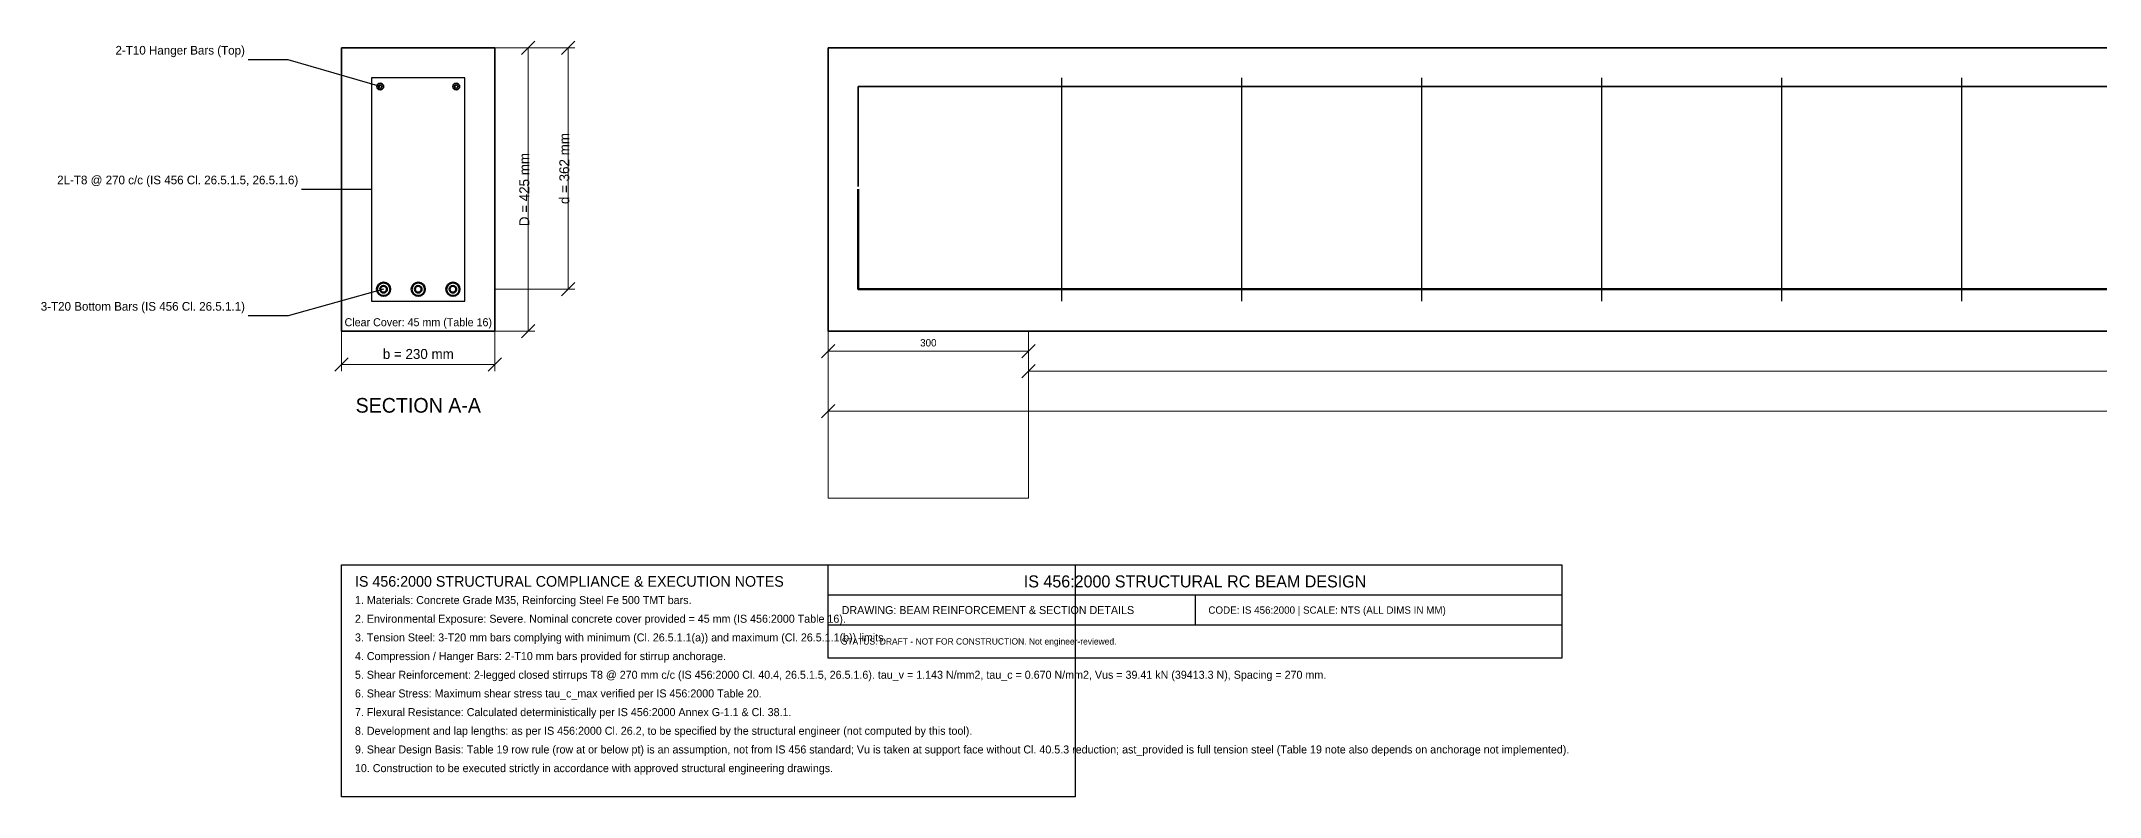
# Model space of a CAD drawing. Header units: millimetres. Extents: x -451 to 5840, y -698 to 496.
# Drawn here: x -451 to 2637, y -698 to 435 of the extents above; entities that cross this region are included whole.
import ezdxf
from ezdxf.enums import TextEntityAlignment as Align

# ---------------------------------------------------------------- set-up
doc = ezdxf.new("R2010")
doc.units = ezdxf.units.MM
for name, color, linetype, lineweight in [('ANNOTATIONS', 6, 'Continuous', 25), ('DIMENSIONS', 2, 'Continuous', 18), ('HATCH', 8, 'Continuous', 13), ('OUTLINE', 7, 'Continuous', 35), ('REBAR_MAIN', 1, 'Continuous', 50), ('REBAR_TOP', 3, 'Continuous', 35), ('STIRRUPS', 4, 'Continuous', 25), ('TITLE_BLOCK', 5, 'Continuous', 25)]:
    doc.layers.add(name, color=color, linetype=linetype, lineweight=lineweight)

msp = doc.modelspace()

# ---------------------------------------------------------------- linework, layer by layer
at = {"layer": 'ANNOTATIONS'}
for p, q in [((-80, 407), (-140, 407)), ((58, 367), (-80, 407)), ((45, 212.5), (-60, 212.5)), ((63, 63), (-80, 23)), ((-80, 23), (-140, 23))]:
    msp.add_line(p, q, dxfattribs=at)
at = {"layer": 'DIMENSIONS'}
for p, q in [((270, 415), (290, 435)), ((330, 415), (350, 435)), ((230, 425), (290, 425)), ((230, 425), (350, 425)), ((280, 0), (280, 425)), ((340, 63), (340, 425)), ((230, 63), (350, 63)), ((330, 53), (350, 73)), ((0, 0), (0, -60)), ((230, 0), (230, -60)), ((230, 0), (290, 0)), ((270, -10), (290, 10)), ((730, 0), (730, -130)), ((730, 0), (730, -40)), ((1030, 0), (1030, -70)), ((1030, 0), (1030, -40)), ((720, -40), (740, -20)), ((730, -30), (1030, -30)), ((1020, -40), (1040, -20)), ((-10, -60), (10, -40)), ((0, -50), (230, -50)), ((220, -60), (240, -40)), ((1020, -70), (1040, -50)), ((1030, -60), (5530, -60)), ((720, -130), (740, -110)), ((730, -120), (5830, -120))]:
    msp.add_line(p, q, dxfattribs=at)
at = {"layer": 'HATCH'}
msp.add_lwpolyline([(730, -250), (1030, -250), (1030, 0), (730, 0), (730, -250)], close=True, dxfattribs=at)
at = {"layer": 'OUTLINE'}
for points in [[(0, 0), (230, 0), (230, 425), (0, 425), (0, 0)], [(730, 0), (5830, 0), (5830, 425), (730, 425), (730, 0)]]:
    msp.add_lwpolyline(points, close=True, dxfattribs=at)
at = {"layer": 'REBAR_MAIN'}
msp.add_lwpolyline([(775, 213), (775, 63), (5785, 63), (5785, 213)], dxfattribs=at)
for centre, radius in [((63, 63), 10), ((63, 63), 5), ((115, 63), 10), ((115, 63), 5), ((167, 63), 10), ((167, 63), 5)]:
    msp.add_circle(centre, radius, dxfattribs=at)
at = {"layer": 'REBAR_TOP'}
msp.add_lwpolyline([(775, 217), (775, 367), (5785, 367), (5785, 217)], dxfattribs=at)
for centre, radius in [((58, 367), 5), ((172, 367), 5), ((58, 367), 2.5), ((172, 367), 2.5)]:
    msp.add_circle(centre, radius, dxfattribs=at)
at = {"layer": 'STIRRUPS'}
for p, q in [((1080, 45), (1080, 380)), ((1350, 45), (1350, 380)), ((1620, 45), (1620, 380)), ((1890, 45), (1890, 380)), ((2160, 45), (2160, 380)), ((2430, 45), (2430, 380))]:
    msp.add_line(p, q, dxfattribs=at)
msp.add_lwpolyline([(45, 45), (185, 45), (185, 380), (45, 380), (45, 45)], close=True, dxfattribs=at)
at = {"layer": 'TITLE_BLOCK'}
for p, q in [((730, -395), (1830, -395)), ((1280, -395), (1280, -440)), ((730, -440), (1830, -440))]:
    msp.add_line(p, q, dxfattribs=at)
for points in [[(0, -350), (1100, -350), (1100, -698), (0, -698), (0, -350)], [(730, -350), (1830, -350), (1830, -490), (730, -490), (730, -350)]]:
    msp.add_lwpolyline(points, close=True, dxfattribs=at)

# ---------------------------------------------------------------- texts
at = {"layer": 'ANNOTATIONS'}
for s, p in [('2-T10 Hanger Bars (Top)', (-145, 411)), ('2L-T8 @ 270 c/c (IS 456 Cl. 26.5.1.5, 26.5.1.6)', (-65, 216.5)), ('3-T20 Bottom Bars (IS 456 Cl. 26.5.1.1)', (-145, 27))]:
    msp.add_text(s, height=13, dxfattribs=at).set_placement(p, align=Align.BOTTOM_RIGHT)
msp.add_text('Clear Cover: 45 mm (Table 16)', height=12, dxfattribs=at).set_placement((115, 4), align=Align.BOTTOM_CENTER)
msp.add_text('SECTION A-A', height=22, dxfattribs=at).set_placement((115, -100), align=Align.TOP_CENTER)
for s, p in [('1. Materials: Concrete Grade M35, Reinforcing Steel Fe 500 TMT bars.', (20, -403)), ('2. Environmental Exposure: Severe. Nominal concrete cover provided = 45 mm (IS 456:2000 Table 16).', (20, -431)), ('3. Tension Steel: 3-T20 mm bars complying with minimum (Cl. 26.5.1.1(a)) and maximum (Cl. 26.5.1.1(b)) limits.', (20, -459)), ('4. Compression / Hanger Bars: 2-T10 mm bars provided for stirrup anchorage.', (20, -487)), ('5. Shear Reinforcement: 2-legged closed stirrups T8 @ 270 mm c/c (IS 456:2000 Cl. 40.4, 26.5.1.5, 26.5.1.6). tau_v = 1.143 N/mm2, tau_c = 0.670 N/mm2, Vus = 39.41 kN (39413.3 N), Spacing = 270 mm.', (20, -515)), ('6. Shear Stress: Maximum shear stress tau_c_max verified per IS 456:2000 Table 20.', (20, -543)), ('7. Flexural Resistance: Calculated deterministically per IS 456:2000 Annex G-1.1 & Cl. 38.1.', (20, -571)), ('8. Development and lap lengths: as per IS 456:2000 Cl. 26.2, to be specified by the structural engineer (not computed by this tool).', (20, -599)), ('9. Shear Design Basis: Table 19 row rule (row at or below pt) is an assumption, not from IS 456 standard; Vu is taken at support face without Cl. 40.5.3 reduction; ast_provided is full tension steel (Table 19 note also depends on anchorage not implemented).', (20, -627)), ('10. Construction to be executed strictly in accordance with approved structural engineering drawings.', (20, -655))]:
    msp.add_text(s, height=12, dxfattribs=at).set_placement(p, align=Align.MIDDLE_LEFT)
at = {"layer": 'DIMENSIONS'}
for s, p in [('d = 362 mm', (346, 244)), ('D = 425 mm', (286, 212.5))]:
    msp.add_text(s, height=15, rotation=90, dxfattribs=at).set_placement(p, align=Align.BOTTOM_CENTER)
for s, height, p in [('b = 230 mm', 15, (115, -46)), ('300', 11, (880, -26))]:
    msp.add_text(s, height=height, dxfattribs=at).set_placement(p, align=Align.BOTTOM_CENTER)
at = {"layer": 'TITLE_BLOCK'}
for s, height, p in [('IS 456:2000 STRUCTURAL COMPLIANCE & EXECUTION NOTES', 16, (20, -375)), ('DRAWING: BEAM REINFORCEMENT & SECTION DETAILS', 12, (750, -418)), ('CODE: IS 456:2000 | SCALE: NTS (ALL DIMS IN MM)', 11, (1300, -418)), ('STATUS: DRAFT - NOT FOR CONSTRUCTION. Not engineer-reviewed.', 9.5, (750, -465))]:
    msp.add_text(s, height=height, dxfattribs=at).set_placement(p, align=Align.MIDDLE_LEFT)
msp.add_text('IS 456:2000 STRUCTURAL RC BEAM DESIGN', height=18, dxfattribs=at).set_placement((1280, -375), align=Align.MIDDLE_CENTER)

doc.saveas('drawing.dxf')
